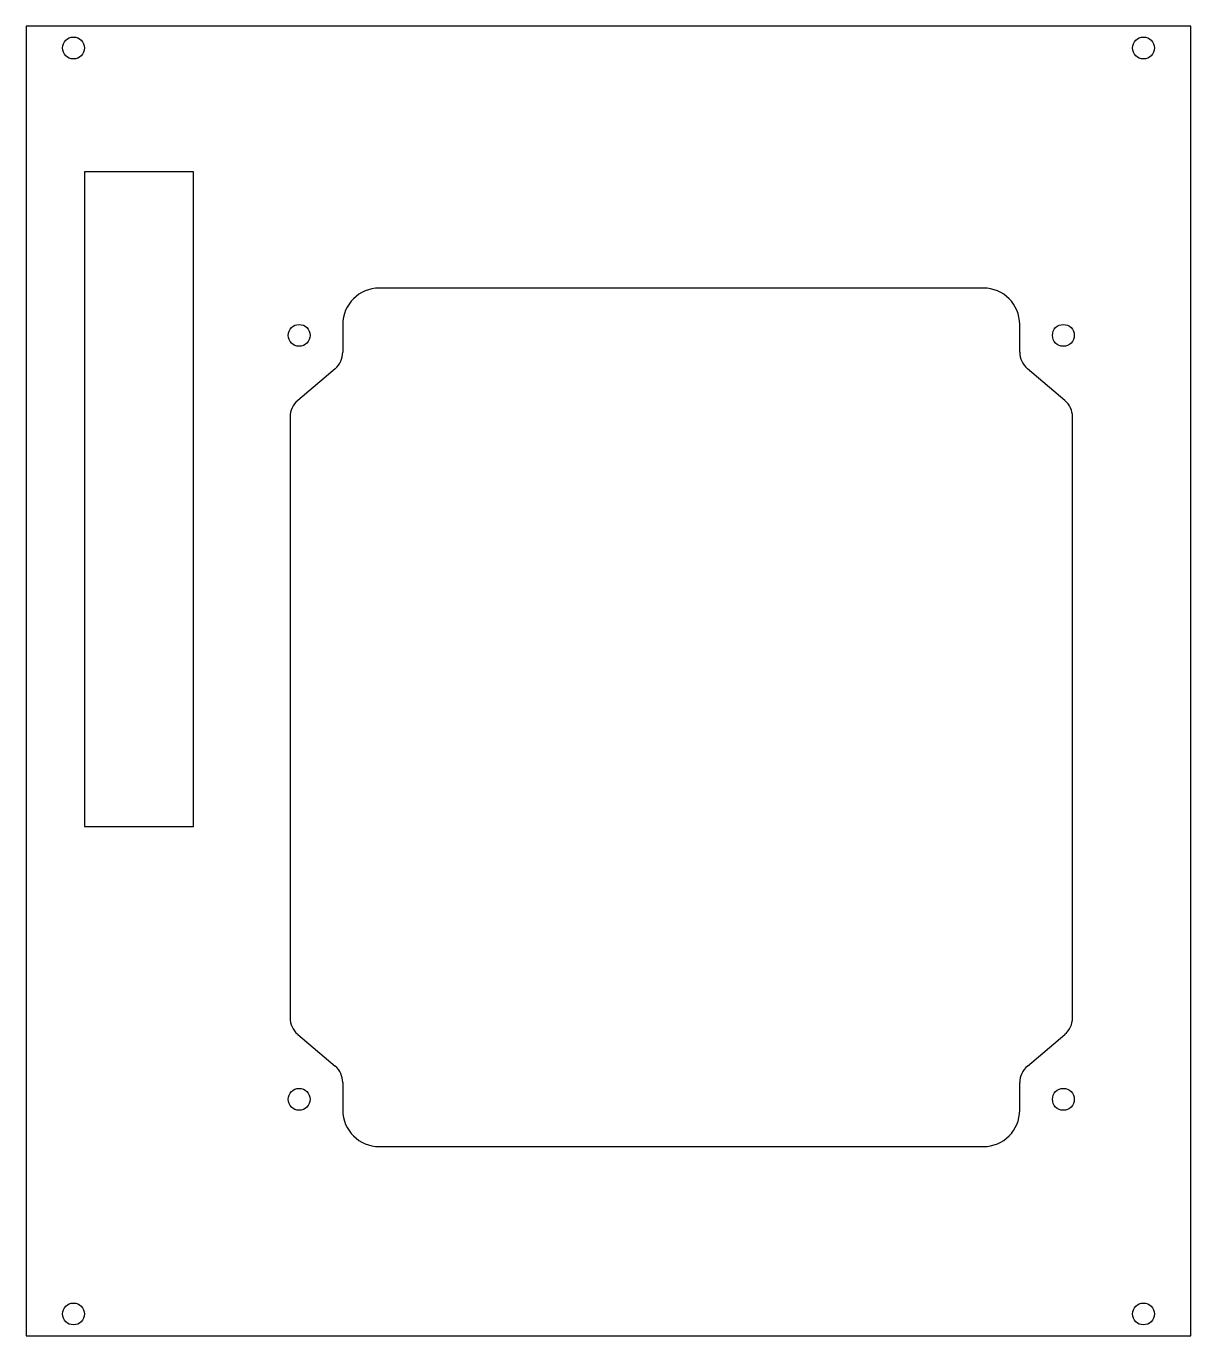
# Model space of a CAD drawing. Header units: millimetres. Extents: x -792 to -632, y -73 to 107.
import ezdxf

# ---------------------------------------------------------------- set-up
doc = ezdxf.new("R2010")
doc.units = ezdxf.units.MM

msp = doc.modelspace()

# ---------------------------------------------------------------- linework, layer by layer
at = {"color": 7, "linetype": 'Continuous', "lineweight": 25}
for p, q in [((-631.51, 106.55), (-791.51, 106.55)), ((-791.51, 106.55), (-791.51, -73.45)), ((-631.51, -73.45), (-631.51, 106.55)), ((-783.51, 86.55), (-783.51, -3.45)), ((-768.51, 86.55), (-783.51, 86.55)), ((-768.51, -3.45), (-768.51, 86.55)), ((-660.01, 70.55), (-743.01, 70.55)), ((-748.01, 65.55), (-748.01, 61.76)), ((-655.01, 61.76), (-655.01, 65.55)), ((-749.06, 59.47), (-754.2, 55.11)), ((-648.81, 55.11), (-653.95, 59.47)), ((-755.26, 52.83), (-755.26, -29.73)), ((-647.76, -29.73), (-647.76, 52.83)), ((-783.51, -3.45), (-768.51, -3.45)), ((-754.2, -32.02), (-749.06, -36.38)), ((-653.95, -36.38), (-648.81, -32.02)), ((-748.01, -38.66), (-748.01, -42.45)), ((-655.01, -42.45), (-655.01, -38.66)), ((-743.01, -47.45), (-660.01, -47.45)), ((-791.51, -73.45), (-631.51, -73.45))]:
    msp.add_line(p, q, dxfattribs=at)
for centre in [(-785.01, 103.55), (-638.01, 103.55), (-754.01, 64.05), (-649.01, 64.05), (-754.01, -40.95), (-649.01, -40.95), (-785.01, -70.45), (-638.01, -70.45)]:
    msp.add_circle(centre, 1.5, dxfattribs=at)
for centre, radius, start, end in [((-743.01, 65.55), 5, 90, 180), ((-660.01, 65.55), 5, 360, 90), ((-751.01, 61.76), 3, 310.3255, 0), ((-652.01, 61.76), 3, 180, 229.6745), ((-752.26, 52.83), 3, 130.3255, 180), ((-650.76, 52.83), 3, 0, 49.6745), ((-752.26, -29.73), 3, 180, 229.6745), ((-650.76, -29.73), 3, 310.3255, 360), ((-751.01, -38.66), 3, 0, 49.6745), ((-652.01, -38.66), 3, 130.3255, 180), ((-743.01, -42.45), 5, 180, 270), ((-660.01, -42.45), 5, 270, 360)]:
    msp.add_arc(centre, radius, start, end, dxfattribs=at)

doc.saveas('drawing.dxf')
